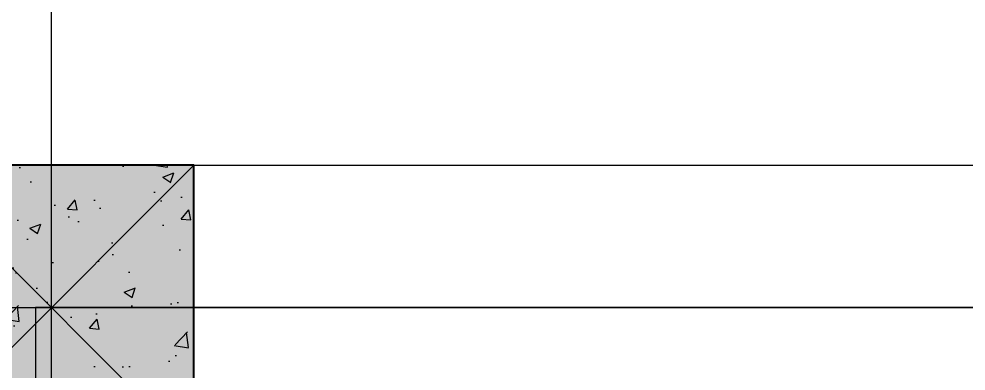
# Model space of a CAD drawing. Header units: feet. Extents: x 109753 to 150441, y 47761 to 75080.
# Drawn here: x 127022.9 to 127082.7, y 51124.9 to 51147.1 of the extents above; entities that cross this region are included whole.
import ezdxf

# ---------------------------------------------------------------- set-up
doc = ezdxf.new("R2010")
doc.units = ezdxf.units.FT
doc.header["$LTSCALE"] = 50
doc.header["$MEASUREMENT"] = 0
doc.linetypes.add('ACAD_ISO04W100', pattern=[30, 24, -3, 0, -3])
doc.layers.add('COLUMN', color=16, linetype='Continuous', lineweight=40)
doc.layers.add('HACTH', color=251, linetype='Continuous')

# ---------------------------------------------------------------- blocks, each defined once
blk = doc.blocks.new('A$Cb5c74cea')
at = {"true_color": 0xffffff, "transparency": 33554687}
h = blk.add_hatch(color=7, dxfattribs=at)
h.dxf.hatch_style = 1
h.paths.add_polyline_path([(-9, -9), (9, -9), (9, 9), (-9, 9)])
at = {"layer": 'HACTH', "transparency": 33554623}
h = blk.add_hatch(dxfattribs=at)
h.set_pattern_fill('AR-CONC', color=256)
h.set_pattern_definition([(50, (-126497.0296, -50480.552), (7.17260183, -0.62752135), [0.75, -8.25]), (355, (-126497.03, -50480.552), (-1.38751334, 7.52192134), [0.6, -6.6]), (100.4514445, (-126496.432, -50480.604), (5.78508847, 6.8943999), [0.63740192, -7.01142112]), (46.1842, (-126497.03, -50478.552), (10.6724133, -1.6551928), [1.125, -12.375]), (96.6356355, (-126496.14, -50478.69), (9.34661946, 9.741186), [0.9561034, -10.5171376]), (351.184164, (-126497.03, -50478.552), (9.34661945, 9.741186), [0.9, -9.9]), (21, (-126496.0296, -50479.052), (5.96907052, -4.0261889), [0.75, -8.25]), (326, (-126496.03, -50479.052), (2.4331533, 7.25150045), [0.6, -6.6]), (71.451445, (-126495.532, -50479.387), (8.40222377, 3.22531153), [0.6374019, -7.01142112]), (37.5, (-126497.0296, -50480.5518), (0.121598553, 3.32893854), [0, -6.52, 0, -6.7, 0, -6.625]), (7.5, (-126497.0296, -50480.5518), (2.63069537, 3.94411712), [0, -3.82, 0, -6.37, 0, -2.525]), (327.5, (-126499.2596, -50480.5518), (5.33822436, -0.225548717), [0, -2.5, 0, -7.8, 0, -10.35]), (317.5, (-126500.2596, -50480.5518), (5.8318617, 1.00104982), [0, -3.25, 0, -5.18, 0, -7.35])])
h.paths.add_polyline_path([(-9, -9), (9, -9), (9, 9), (-9, 9)])
at = {"layer": 'COLUMN'}
blk.add_lwpolyline([(-9, -9), (9, -9), (9, 9), (-9, 9)], close=True, dxfattribs=at)
at = {"layer": 'Defpoints', "color": 18, "true_color": 0x000000}
for p, q in [((-9, -9), (9, 9)), ((-9, 9), (9, -9))]:
    blk.add_line(p, q, dxfattribs=at)

msp = doc.modelspace()

# ---------------------------------------------------------------- linework, layer by layer
at = {"linetype": 'ACAD_ISO04W100', "ltscale": 3}
for p, q in [((127024.949, 50294.255), (127024.949, 51492.024)), ((126392.03, 51128.906), (127331.03, 51128.906))]:
    msp.add_line(p, q, dxfattribs=at)
msp.add_lwpolyline([(127232.03, 50294.255), (127232.03, 51128.906), (127023.949, 51128.906), (127023.949, 51063.906), (127015.949, 51063.906), (127015.949, 51137.906), (127232.03, 51137.906)], dxfattribs=at)

# ---------------------------------------------------------------- block references
msp.add_blockref('A$Cb5c74cea', (127024.949, 51128.906))

doc.saveas('drawing.dxf')
